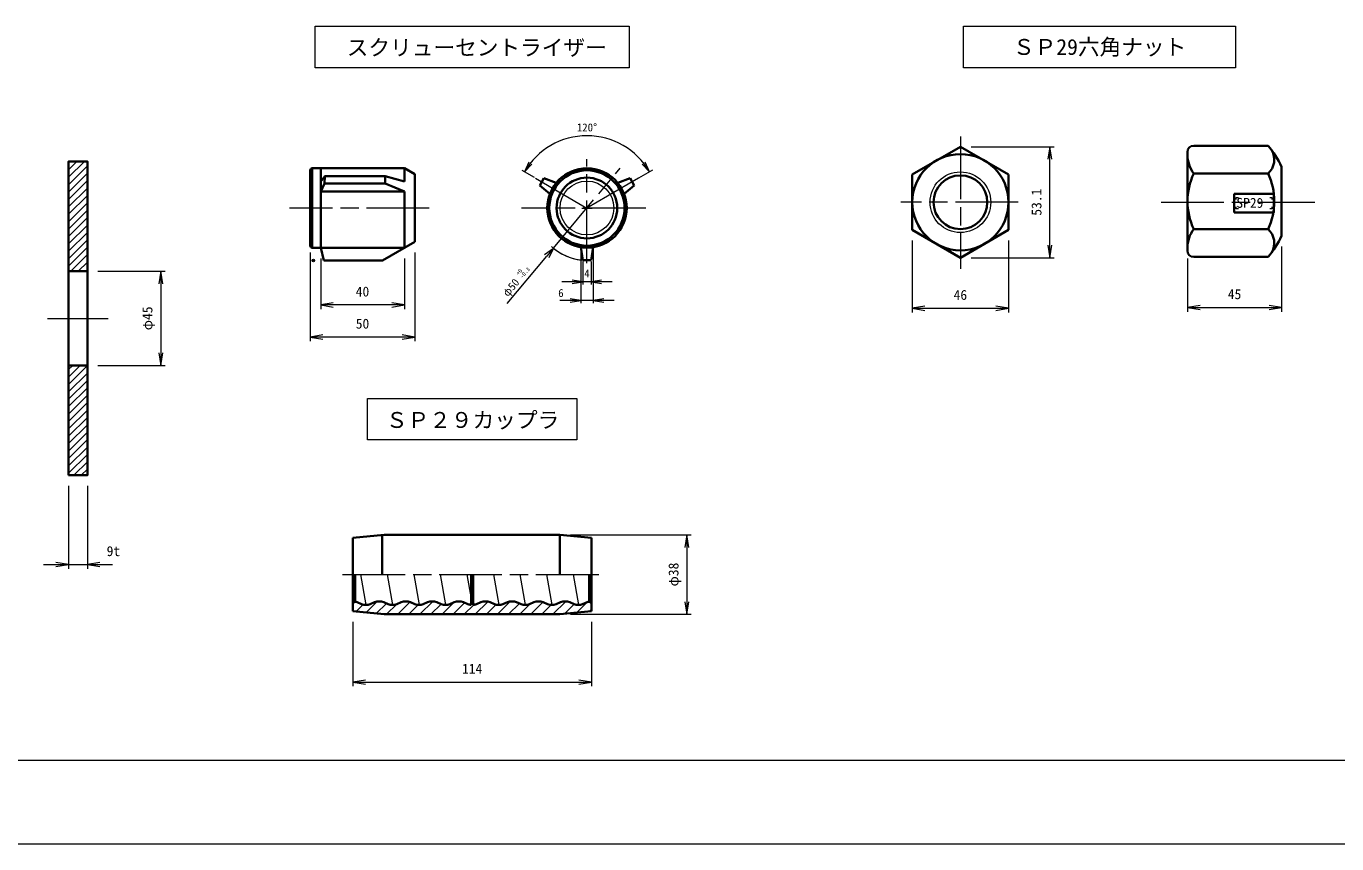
# Model space of a CAD drawing. Units: millimetres at full size, sheet at 1:2.5. Extents: x 2979 to 4659, y -1549 to -346.
# Drawn here: x 3605 to 4232, y -1534 to -1144 of the extents above; entities that cross this region are included whole.
import ezdxf
from ezdxf.enums import TextEntityAlignment as Align

# ---------------------------------------------------------------- set-up
doc = ezdxf.new("R2010")
doc.units = ezdxf.units.MM
doc.header["$LTSCALE"] = 2.5
doc.header["$PDMODE"] = 32
doc.header["$PDSIZE"] = 1.25
for name, pattern in [('CHAIN', [18.5, 12, -1.5, 3.5, -1.5]), ('CHAIN_DOUBLE_DASH', [23.5, 12, -1.5, 3.5, -1.5, 3.5, -1.5]), ('DASHED_SPACED', [12, 6, -6])]:
    doc.linetypes.add(name, pattern=pattern)
for name, color, linetype, lineweight in [('1 外形線', 7, 'Continuous', 35), ('2 細い実線', 3, 'Continuous', 20), ('3 隠れ線', 2, 'DASHED_SPACED', 18), ('4 中心線', 1, 'CHAIN', 18), ('4中心線', 1, 'CHAIN', 18), ('5 想像線', 6, 'CHAIN_DOUBLE_DASH', 18), ('6 寸法線', 4, 'Continuous', 18), ('6寸法線', 4, 'Continuous', 18), ('7 枠・タイトル', 7, 'Continuous', 13), ('DEFPOINTS_4', 7, 'Continuous', 13), ('中心線', 1, 'CHAIN', 15), ('外形線', 7, 'Continuous', 35), ('寸法線', 4, 'Continuous', 13), ('細い実線', 3, 'Continuous', 20)]:
    doc.layers.add(name, color=color, linetype=linetype, lineweight=lineweight)
doc.styles.add('ＭＳ ゴシック', font='')
doc.styles.get('ＭＳ ゴシック').set_extended_font_data('MS Gothic')
pattern_1 = [(45, (4021.272, -1600.036), (-2.65165, 2.65165), [])]
pattern_2 = [(45, (3047.819, -2193.138), (-1.76777, 1.76777), [])]

# ---------------------------------------------------------------- blocks, each defined once
blk = doc.blocks.new('open_arrow')
at = {"color": 0, "linetype": 'Continuous', "lineweight": -2}
blk.add_lwpolyline([(7.5, 1.25), (0, 0), (7.5, -1.25)], dxfattribs=at)

msp = doc.modelspace()

# ---------------------------------------------------------------- hatches: boundary and pattern name
at = {"layer": '2 細い実線'}
h = msp.add_hatch(dxfattribs=at)
h.set_pattern_fill('USER', color=256, style=0, pattern_type=2)
h.set_pattern_definition(pattern_2)
h.paths.add_polyline_path([(3634.617, -1208.237), (3625.617, -1208.237), (3625.617, -1260.737), (3634.617, -1260.737)])
h = msp.add_hatch(dxfattribs=at)
h.set_pattern_fill('USER', color=256, style=0, pattern_type=2)
h.set_pattern_definition(pattern_2)
h.paths.add_polyline_path([(3634.617, -1208.237), (3625.617, -1208.237), (3625.617, -1260.737), (3634.617, -1260.737)])
h = msp.add_hatch(dxfattribs=at)
h.set_pattern_fill('USER', color=256, style=0, pattern_type=2)
h.set_pattern_definition(pattern_2)
h.paths.add_polyline_path([(3634.617, -1305.737), (3625.617, -1305.737), (3625.617, -1358.237), (3634.617, -1358.237)])
h = msp.add_hatch(dxfattribs=at)
h.set_pattern_fill('USER', color=256, style=0, pattern_type=2)
h.set_pattern_definition(pattern_2)
h.paths.add_polyline_path([(3634.617, -1305.737), (3625.617, -1305.737), (3625.617, -1358.237), (3634.617, -1358.237)])
h = msp.add_hatch(dxfattribs=at)
h.set_pattern_fill('USER', color=256, style=0, pattern_type=2)
h.set_pattern_definition(pattern_1)
h.paths.add_polyline_path([(3782.677, -1424.661), (3776.596, -1424.661), (3761.596, -1423.161), (3761.596, -1419.511), (3762.503, -1418.605, -0.0505), (3763.665, -1418.936), (3765.762, -1419.771, 0.1917), (3769.83, -1419.771), (3771.927, -1418.936, -0.1917), (3776.365, -1418.936), (3778.462, -1419.771, 0.1917), (3782.53, -1419.771), (3782.971, -1419.596), (3784.627, -1418.936, -0.1917), (3789.065, -1418.936), (3791.162, -1419.771, 0.1917), (3795.23, -1419.771), (3797.327, -1418.936, -0.08632), (3799.34, -1418.515, -0.10366), (3801.765, -1418.936), (3803.862, -1419.771, 0.1917), (3807.93, -1419.771), (3810.027, -1418.936, -0.1917), (3814.465, -1418.936), (3816.562, -1419.771, 0.07207), (3818.096, -1420.138), (3818.096, -1417.661), (3819.096, -1417.661), (3819.096, -1420.138, 0.07207), (3820.63, -1419.771), (3822.727, -1418.936, -0.1917), (3827.165, -1418.936), (3829.262, -1419.771, 0.1917), (3833.33, -1419.771), (3835.427, -1418.936, -0.1917), (3839.865, -1418.936), (3841.962, -1419.771, 0.1917), (3846.03, -1419.771), (3848.127, -1418.936, -0.1917), (3852.565, -1418.936), (3854.662, -1419.771, 0.1917), (3858.73, -1419.771), (3860.827, -1418.936, -0.1917), (3865.265, -1418.936), (3867.362, -1419.771, 0.1917), (3871.43, -1419.771), (3873.527, -1418.936, -0.0505), (3874.69, -1418.605), (3875.596, -1419.511), (3875.596, -1423.161), (3860.596, -1424.661), (3800.107, -1424.661)])
h = msp.add_hatch(dxfattribs=at)
h.set_pattern_fill('USER', color=256, style=0, pattern_type=2)
h.set_pattern_definition(pattern_1)
h.paths.add_polyline_path([(3782.677, -1424.661), (3776.596, -1424.661), (3761.596, -1423.161), (3761.596, -1419.511), (3762.503, -1418.605, -0.0505), (3763.665, -1418.936), (3765.762, -1419.771, 0.1917), (3769.83, -1419.771), (3771.927, -1418.936, -0.1917), (3776.365, -1418.936), (3778.462, -1419.771, 0.1917), (3782.53, -1419.771), (3782.971, -1419.596), (3784.627, -1418.936, -0.1917), (3789.065, -1418.936), (3791.162, -1419.771, 0.1917), (3795.23, -1419.771), (3797.327, -1418.936, -0.08632), (3799.34, -1418.515, -0.10366), (3801.765, -1418.936), (3803.862, -1419.771, 0.1917), (3807.93, -1419.771), (3810.027, -1418.936, -0.1917), (3814.465, -1418.936), (3816.562, -1419.771, 0.07207), (3818.096, -1420.138), (3818.096, -1417.661), (3819.096, -1417.661), (3819.096, -1420.138, 0.07207), (3820.63, -1419.771), (3822.727, -1418.936, -0.1917), (3827.165, -1418.936), (3829.262, -1419.771, 0.1917), (3833.33, -1419.771), (3835.427, -1418.936, -0.1917), (3839.865, -1418.936), (3841.962, -1419.771, 0.1917), (3846.03, -1419.771), (3848.127, -1418.936, -0.1917), (3852.565, -1418.936), (3854.662, -1419.771, 0.1917), (3858.73, -1419.771), (3860.827, -1418.936, -0.1917), (3865.265, -1418.936), (3867.362, -1419.771, 0.1917), (3871.43, -1419.771), (3873.527, -1418.936, -0.0505), (3874.69, -1418.605), (3875.596, -1419.511), (3875.596, -1423.161), (3860.596, -1424.661), (3800.107, -1424.661)])

# ---------------------------------------------------------------- linework, layer by layer
at = {"layer": '1 外形線'}
for p, q in [((4029.032, -1214.472), (4052.032, -1201.193)), ((4052.032, -1201.193), (4075.032, -1214.472)), ((4163.611, -1200.753), (4199.111, -1200.753)), ((4160.611, -1250.853), (4160.611, -1203.753)), ((4029.032, -1214.472), (4029.032, -1241.014)), ((4075.032, -1214.472), (4075.032, -1241.014)), ((4163.611, -1214.028), (4199.111, -1214.028)), ((4205.611, -1243.848), (4205.611, -1210.759)), ((4182.957, -1223.682), (4201.957, -1223.682)), ((4182.957, -1223.682), (4182.957, -1232.682)), ((4201.957, -1223.682), (4201.957, -1232.682)), ((4182.957, -1232.682), (4201.957, -1232.682)), ((4163.611, -1240.578), (4199.111, -1240.578)), ((4029.032, -1241.014), (4052.032, -1254.293)), ((4052.032, -1254.293), (4075.032, -1241.014)), ((4163.611, -1253.853), (4199.111, -1253.853)), ((3625.617, -1260.737), (3634.617, -1260.737)), ((3625.617, -1305.737), (3634.617, -1305.737)), ((3761.596, -1388.161), (3776.596, -1386.661)), ((3761.596, -1388.161), (3761.596, -1423.161)), ((3775.563, -1386.601), (3775.563, -1405.731)), ((3776.596, -1386.661), (3860.596, -1386.661)), ((3860.596, -1386.661), (3860.596, -1405.661)), ((3875.596, -1388.161), (3860.596, -1386.661)), ((3875.596, -1388.161), (3875.596, -1423.161)), ((3762.596, -1405.661), (3762.596, -1418.622)), ((3818.096, -1405.661), (3818.096, -1420.138)), ((3819.096, -1405.661), (3819.096, -1420.138)), ((3874.596, -1405.661), (3874.596, -1418.622)), ((3762.596, -1418.511), (3761.596, -1419.511)), ((3765.762, -1419.771), (3763.665, -1418.936)), ((3769.83, -1419.771), (3771.927, -1418.936)), ((3778.462, -1419.771), (3776.365, -1418.936)), ((3782.53, -1419.771), (3784.627, -1418.936)), ((3791.162, -1419.771), (3789.065, -1418.936)), ((3795.23, -1419.771), (3797.327, -1418.936)), ((3803.862, -1419.771), (3801.765, -1418.936)), ((3807.93, -1419.771), (3810.027, -1418.936)), ((3816.562, -1419.771), (3814.465, -1418.936)), ((3818.096, -1417.661), (3819.096, -1417.661)), ((3820.63, -1419.771), (3822.727, -1418.936)), ((3829.262, -1419.771), (3827.165, -1418.936)), ((3833.33, -1419.771), (3835.427, -1418.936)), ((3841.962, -1419.771), (3839.865, -1418.936)), ((3846.03, -1419.771), (3848.127, -1418.936)), ((3854.662, -1419.771), (3852.565, -1418.936)), ((3858.73, -1419.771), (3860.827, -1418.936)), ((3867.362, -1419.771), (3865.265, -1418.936)), ((3871.43, -1419.771), (3873.527, -1418.936)), ((3874.596, -1418.511), (3875.596, -1419.511)), ((3761.596, -1423.161), (3776.596, -1424.661)), ((3776.596, -1424.661), (3860.596, -1424.661)), ((3875.596, -1423.161), (3860.596, -1424.661))]:
    msp.add_line(p, q, dxfattribs=at)
msp.add_lwpolyline([(3625.617, -1358.237), (3634.617, -1358.237), (3634.617, -1208.237), (3625.617, -1208.237)], close=True, dxfattribs=at)
for radius in [22.993, 12.85]:
    msp.add_circle((4052.032, -1227.743), radius, dxfattribs=at)
for centre, radius, start, end in [((4163.611, -1203.753), 3, 90, 180), ((4169.193, -1227.303), 40, 24.43173, 41.58647), ((4193.249, -1207.391), 8.855, 311.44966, 30.68165), ((4175.611, -1205.028), 15, 180, 216.8699), ((4191.482, -1227.303), 30.871, 154.53143, 205.46857), ((4171.24, -1227.303), 30.871, 334.53143, 25.46857), ((4175.611, -1249.578), 15, 143.1301, 180), ((4193.249, -1247.216), 8.855, 329.31797, 48.55029), ((4169.193, -1227.303), 40, 318.41353, 335.56827), ((4163.611, -1250.853), 3, 180, 270), ((3761.446, -1424.511), 6, 68.29614, 78.94994), ((3767.796, -1414.661), 5.5, 248.29614, 291.70386), ((3774.146, -1424.511), 6, 68.29614, 111.70386), ((3780.496, -1414.661), 5.5, 248.29614, 291.70386), ((3786.846, -1424.511), 6, 68.29614, 111.70386), ((3793.196, -1414.661), 5.5, 248.29614, 291.70386), ((3799.546, -1424.511), 6, 68.29614, 111.70386), ((3805.896, -1414.661), 5.5, 248.29614, 291.70386), ((3812.246, -1424.511), 6, 68.29614, 111.70386), ((3818.596, -1414.661), 5.5, 248.29614, 264.78409), ((3818.596, -1414.661), 5.5, 275.21591, 291.70386), ((3824.946, -1424.511), 6, 68.29614, 111.70386), ((3831.296, -1414.661), 5.5, 248.29614, 291.70386), ((3837.646, -1424.511), 6, 68.29614, 111.70386), ((3843.996, -1414.661), 5.5, 248.29614, 291.70386), ((3850.346, -1424.511), 6, 68.29614, 111.70386), ((3856.696, -1414.661), 5.5, 248.29614, 291.70386), ((3863.046, -1424.511), 6, 68.29614, 111.70386), ((3869.396, -1414.661), 5.5, 248.29614, 291.70386), ((3875.746, -1424.511), 6, 101.05006, 111.70386)]:
    msp.add_arc(centre, radius, start, end, dxfattribs=at)
at = {"layer": '2 細い実線'}
msp.add_circle((4052.032, -1227.743), 14.5, dxfattribs=at)
at = {"layer": '3 隠れ線'}
for p, q in [((3765.27, -1405.661), (3767.796, -1420.161)), ((3777.97, -1405.661), (3780.496, -1420.161)), ((3790.67, -1405.661), (3793.196, -1420.161)), ((3803.37, -1405.661), (3805.896, -1420.161)), ((3816.07, -1405.661), (3818.096, -1417.291)), ((3828.77, -1405.661), (3831.296, -1420.161)), ((3841.47, -1405.661), (3843.996, -1420.161)), ((3854.17, -1405.661), (3856.696, -1420.161)), ((3866.87, -1405.661), (3869.396, -1420.161))]:
    msp.add_line(p, q, dxfattribs=at)
at = {"layer": '4 中心線'}
for p, q in [((4052.032, -1196.286), (4052.032, -1259.601)), ((4079.665, -1227.743), (4023.565, -1227.743)), ((4148.015, -1227.743), (4221.459, -1227.743)), ((3615.617, -1283.237), (3644.617, -1283.237)), ((3756.596, -1405.661), (3880.596, -1405.661))]:
    msp.add_line(p, q, dxfattribs=at)
at = {"layer": '4中心線'}
msp.add_line((3798.12, -1230.502), (3731.245, -1230.502), dxfattribs=at)
at = {"layer": '5 想像線'}
for p, q in [((4183.957, -1226.432), (4183.957, -1225.432)), ((4183.957, -1225.432), (4184.957, -1225.432)), ((4199.957, -1225.432), (4200.957, -1225.432)), ((4200.957, -1225.432), (4200.957, -1226.432)), ((4183.957, -1230.932), (4183.957, -1229.932)), ((4184.957, -1230.932), (4183.957, -1230.932)), ((4200.957, -1230.932), (4199.957, -1230.932)), ((4200.957, -1229.932), (4200.957, -1230.932))]:
    msp.add_line(p, q, dxfattribs=at)
at = {"layer": '6 寸法線'}
for p, q in [((4057.112, -1201.193), (4096.807, -1201.193)), ((4094.807, -1254.293), (4094.807, -1201.193)), ((4029.032, -1246.094), (4029.032, -1280.415)), ((4075.032, -1246.094), (4075.032, -1280.415)), ((4205.611, -1248.928), (4205.611, -1280.067)), ((4057.112, -1254.293), (4096.807, -1254.293)), ((4160.611, -1254.658), (4160.611, -1280.067)), ((3639.697, -1260.737), (3671.749, -1260.737)), ((3669.749, -1260.737), (3669.749, -1305.737)), ((4160.611, -1278.067), (4205.611, -1278.067)), ((4029.032, -1278.415), (4075.032, -1278.415)), ((3639.697, -1305.737), (3671.749, -1305.737)), ((3625.617, -1363.317), (3625.617, -1402.871)), ((3634.617, -1363.317), (3634.617, -1402.871)), ((3865.676, -1386.661), (3923.272, -1386.661)), ((3921.272, -1386.661), (3921.272, -1424.661)), ((3613.617, -1400.871), (3646.617, -1400.871)), ((3761.596, -1428.241), (3761.596, -1459.054)), ((3865.676, -1424.661), (3923.272, -1424.661)), ((3875.596, -1428.241), (3875.596, -1459.054)), ((3761.596, -1457.054), (3875.596, -1457.054))]:
    msp.add_line(p, q, dxfattribs=at)
for points in [[(3743.596, -1143.639), (3893.596, -1143.639), (3893.596, -1163.445), (3743.596, -1163.445)], [(4053.596, -1143.639), (4183.596, -1143.639), (4183.596, -1163.445), (4053.596, -1163.445)], [(3768.596, -1321.557), (3868.596, -1321.557), (3868.596, -1341.364), (3768.596, -1341.364)]]:
    msp.add_lwpolyline(points, close=True, dxfattribs=at)
at = {"layer": '6寸法線'}
for p, q in [((3741.177, -1251.695), (3741.177, -1294.163)), ((3791.177, -1251.695), (3791.177, -1294.163)), ((3746.177, -1254.582), (3746.177, -1278.823)), ((3786.177, -1254.582), (3786.177, -1278.823)), ((3786.177, -1276.823), (3746.177, -1276.823)), ((3791.177, -1292.163), (3741.177, -1292.163))]:
    msp.add_line(p, q, dxfattribs=at)
at = {"layer": '7 枠・タイトル'}
msp.add_line((3018.596, -1494.312), (4618.596, -1494.312), dxfattribs=at)
at = {"layer": 'DEFPOINTS_4'}
msp.add_line((2978.596, -1534.312), (4658.596, -1534.312), dxfattribs=at)
at = {"layer": '中心線'}
for p, q in [((3873.487, -1256.845), (3873.487, -1207.226)), ((3857.451, -1249.682), (3889.369, -1211.506)), ((3848.905, -1216.31), (3873.487, -1230.502)), ((3898.068, -1216.31), (3873.487, -1230.502)), ((3901.634, -1230.502), (3842.219, -1230.502))]:
    msp.add_line(p, q, dxfattribs=at)
at = {"layer": '外形線'}
for p, q in [((3741.177, -1212.502), (3741.177, -1248.502)), ((3786.177, -1211.502), (3742.177, -1211.502)), ((3742.177, -1211.502), (3742.177, -1249.502)), ((3746.177, -1211.502), (3746.177, -1249.502)), ((3748.178, -1215.301), (3746.177, -1217.804)), ((3747.945, -1218.834), (3748.178, -1215.301)), ((3748.178, -1215.301), (3776.989, -1215.301)), ((3776.989, -1218.834), (3776.989, -1215.301)), ((3776.989, -1215.301), (3786.177, -1217.784)), ((3786.177, -1211.502), (3786.177, -1217.784)), ((3786.177, -1211.502), (3791.177, -1214.389)), ((3791.177, -1214.389), (3791.177, -1246.615)), ((3747.945, -1218.834), (3746.177, -1222.589)), ((3776.989, -1218.834), (3747.945, -1218.834)), ((3786.177, -1222.589), (3776.989, -1218.834)), ((3852.905, -1216.31), (3850.905, -1219.774)), ((3855.739, -1223.719), (3850.905, -1219.774)), ((3858.739, -1218.523), (3852.905, -1216.31)), ((3888.235, -1218.523), (3894.068, -1216.31)), ((3891.235, -1223.719), (3896.068, -1219.774)), ((3894.068, -1216.31), (3896.068, -1219.774)), ((3786.177, -1222.589), (3746.177, -1222.589)), ((3786.177, -1222.589), (3786.177, -1249.502)), ((3775.696, -1255.553), (3791.177, -1246.615)), ((3786.177, -1249.502), (3742.177, -1249.502)), ((3746.177, -1249.502), (3747.677, -1255.553)), ((3870.487, -1249.264), (3871.487, -1255.422)), ((3876.487, -1249.264), (3875.487, -1255.422)), ((3747.677, -1255.553), (3775.696, -1255.553)), ((3875.487, -1255.422), (3871.487, -1255.422))]:
    msp.add_line(p, q, dxfattribs=at)
for radius in [19, 18, 14.5]:
    msp.add_circle((3873.487, -1230.502), radius, dxfattribs=at)
for centre, start, end in [((3742.177, -1212.502), 90, 180), ((3742.177, -1248.502), 180, 270)]:
    msp.add_arc(centre, 1, start, end, dxfattribs=at)
at = {"layer": '寸法線'}
for p, q in [((3848.364, -1215.997), (3842.518, -1212.622)), ((3904.788, -1212.43), (3898.068, -1216.31)), ((3873.487, -1233.002), (3873.487, -1228.002)), ((3870.987, -1230.502), (3875.987, -1230.502)), ((3853.216, -1252.658), (3857.451, -1249.682)), ((3857.451, -1249.682), (3854.244, -1253.518)), ((3857.451, -1249.682), (3855.272, -1254.377)), ((3870.487, -1249.889), (3870.487, -1275.969)), ((3876.487, -1249.889), (3876.487, -1275.969)), ((3835.399, -1276.058), (3854.244, -1253.518)), ((3871.487, -1256.047), (3871.487, -1267.053)), ((3875.487, -1256.047), (3875.487, -1267.053)), ((3885.487, -1265.803), (3861.487, -1265.803)), ((3886.487, -1274.719), (3860.487, -1274.719))]:
    msp.add_line(p, q, dxfattribs=at)
for radius, start, end in [(34.509, 30, 150), (25, 227.23738, 263.97904), (25, 230.10217, 274.58857)]:
    msp.add_arc((3873.487, -1230.502), radius, start, end, dxfattribs=at)
msp.add_point((3742.677, -1255.553), dxfattribs=at)
at = {"layer": '細い実線'}
msp.add_circle((3873.487, -1230.502), 12.85, dxfattribs=at)

# ---------------------------------------------------------------- block references
at = {"layer": '6 寸法線', "xscale": 0.8, "yscale": 0.8}
for p, rotation in [((4094.807, -1201.193), 270), ((4094.807, -1254.293), 90), ((3669.749, -1260.737), 270), ((4075.032, -1278.415), 180), ((4205.611, -1278.067), 180), ((3669.749, -1305.737), 90), ((3921.272, -1386.661), 270), ((3625.617, -1400.871), 180), ((3921.272, -1424.661), 90), ((3875.596, -1457.054), 180)]:
    msp.add_blockref('open_arrow', p, dxfattribs=dict(at, rotation=rotation))
for p in [(4029.032, -1278.415), (4160.611, -1278.067), (3634.617, -1400.871), (3761.596, -1457.054)]:
    msp.add_blockref('open_arrow', p, dxfattribs=at)
at = {"layer": '6寸法線', "xscale": 0.8, "yscale": 0.8}
for p in [(3746.177, -1276.823), (3741.177, -1292.163)]:
    msp.add_blockref('open_arrow', p, dxfattribs=at)
at = {"layer": '6寸法線', "xscale": 0.8, "yscale": 0.8, "rotation": 180}
for p in [(3786.177, -1276.823), (3791.177, -1292.163)]:
    msp.add_blockref('open_arrow', p, dxfattribs=at)
at = {"layer": '寸法線', "xscale": 0.667, "yscale": 0.667}
for p, rotation in [((3843.601, -1213.247), 55.8), ((3903.373, -1213.247), 124.2), ((3871.487, -1265.803), 180), ((3870.487, -1274.719), 180)]:
    msp.add_blockref('open_arrow', p, dxfattribs=dict(at, rotation=rotation))
for p in [(3875.487, -1265.803), (3876.487, -1274.719)]:
    msp.add_blockref('open_arrow', p, dxfattribs=at)

# ---------------------------------------------------------------- texts
at = {"layer": '1 外形線', "style": 'ＭＳ ゴシック'}
msp.add_text('SP29', height=4.747, dxfattribs=at).set_placement((4183.984, -1231.84), align=Align.BOTTOM_LEFT)
at = {"layer": '6 寸法線', "style": 'ＭＳ ゴシック'}
for s, p in [('スクリューセントライザー', (3882.955, -1153.821)), ('ＳＰ２９カップラ', (3860.24, -1331.789))]:
    msp.add_text(s, height=7.595, dxfattribs=at).set_placement(p, align=Align.MIDDLE_RIGHT)
for s, height, p in [('ＳＰ29六角ナット', 7.595, (4118.596, -1153.542)), ('46', 4.747, (4052.032, -1272.015)), ('45', 4.747, (4183.111, -1271.667)), ('9t', 4.747, (3647.084, -1394.471)), ('114', 4.747, (3818.596, -1450.654))]:
    msp.add_text(s, height=height, dxfattribs=at).set_placement(p, align=Align.MIDDLE_CENTER)
for s, p in [('53.1', (4088.407, -1227.743)), ('φ45', (3663.349, -1283.237)), ('φ38', (3914.872, -1405.661))]:
    msp.add_text(s, height=4.747, rotation=90, dxfattribs=at).set_placement(p, align=Align.MIDDLE_CENTER)
at = {"layer": '6寸法線', "style": 'ＭＳ ゴシック'}
for s, p in [('40', (3766.177, -1270.423)), ('50', (3766.177, -1285.763))]:
    msp.add_text(s, height=4.747, dxfattribs=at).set_placement(p, align=Align.MIDDLE_CENTER)
at = {"layer": '寸法線', "style": 'ＭＳ ゴシック'}
for s, p in [('120°', (3873.487, -1191.993)), ('4', (3873.487, -1261.803)), ('6', (3861.039, -1271.119))]:
    msp.add_text(s, height=3.798, dxfattribs=at).set_placement(p, align=Align.MIDDLE_CENTER)
for s, height, p in [('-0.3', 1.899, (3843.063, -1264.703)), ('φ50', 3.798, (3836.54, -1273.928)), ('+0', 1.899, (3841.263, -1263.203))]:
    msp.add_text(s, height=height, rotation=50.102, dxfattribs=at).set_placement(p, align=Align.BOTTOM_LEFT)

doc.saveas('drawing.dxf')
